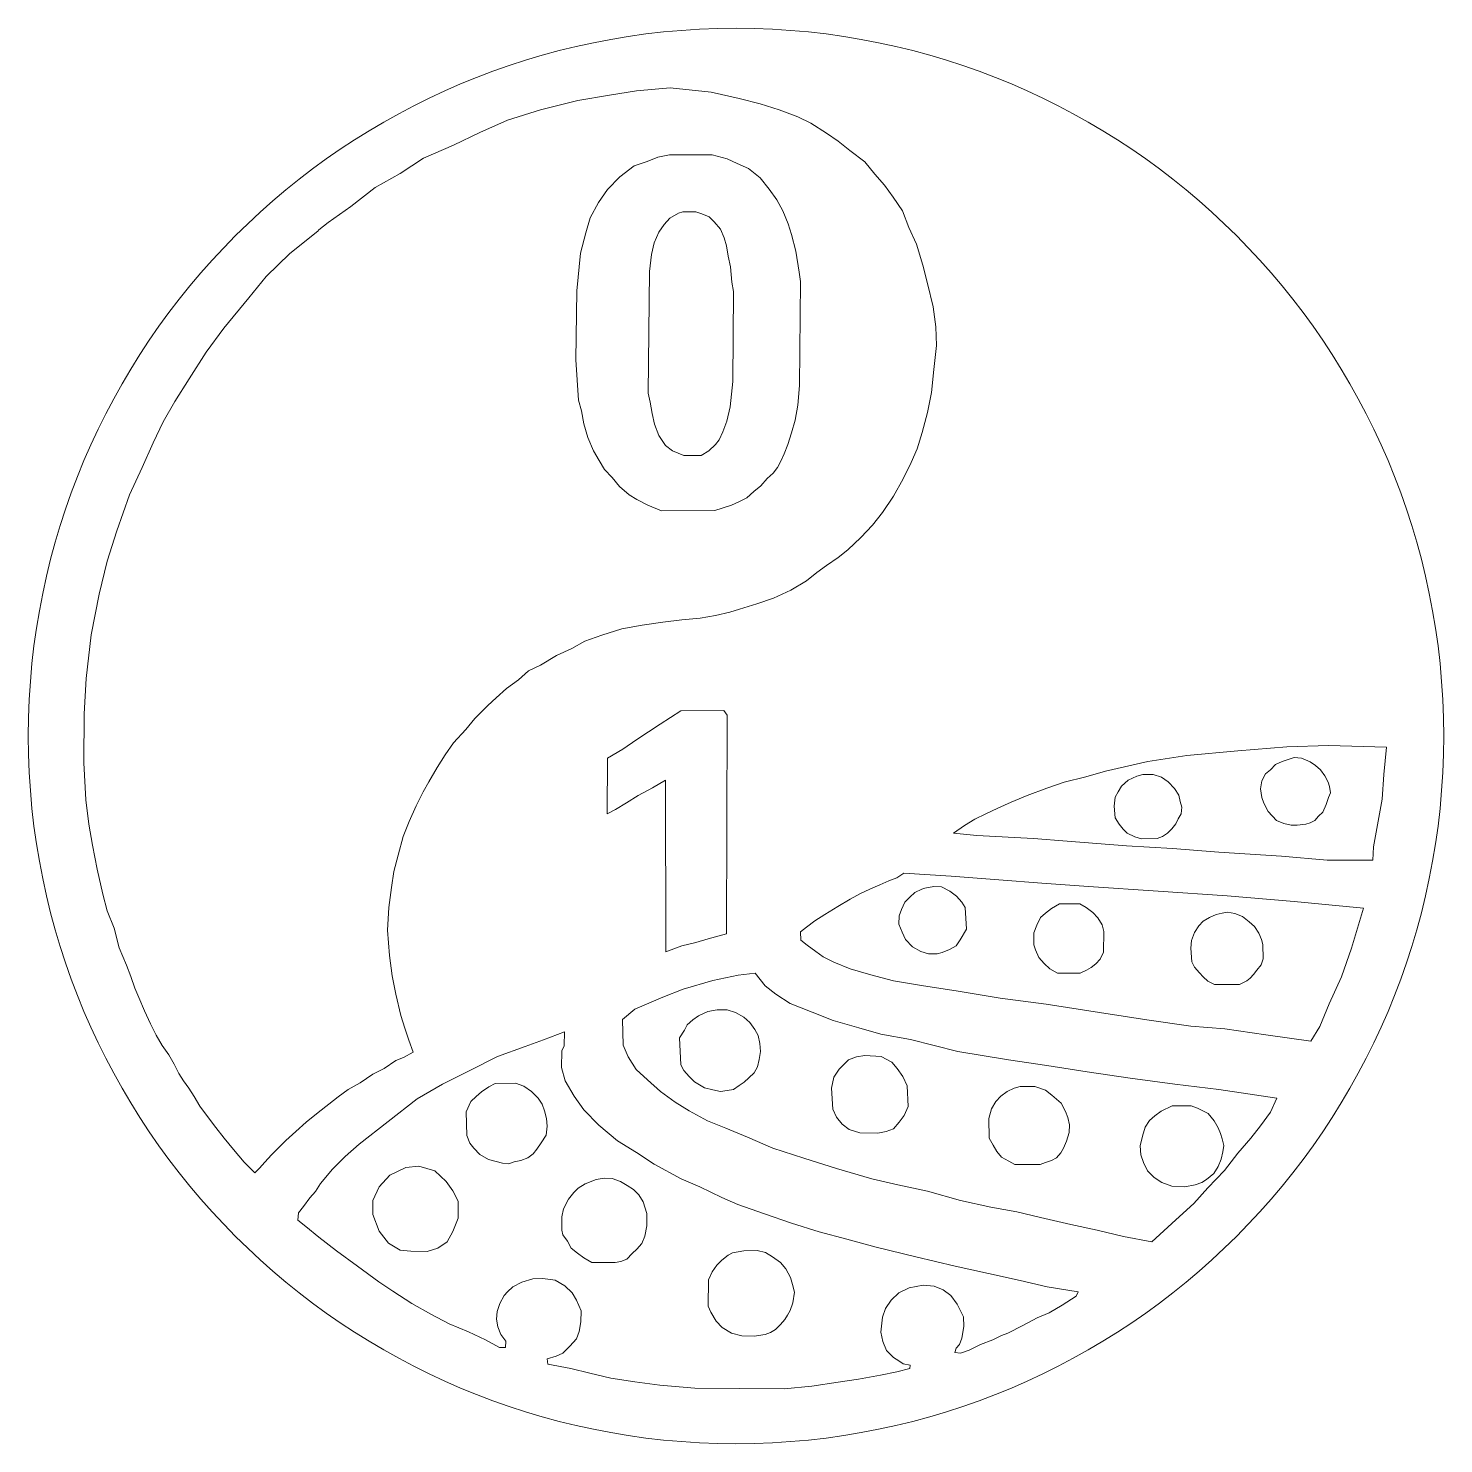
# Model space of a CAD drawing. Units: millimetres at full size, sheet at 4:1. Extents: x -10.03 to -3.82, y -3.78 to 2.43.
import ezdxf

# ---------------------------------------------------------------- set-up
doc = ezdxf.new("R2010")
doc.units = ezdxf.units.MM
doc.header["$LTSCALE"] = 0.25
doc.layers.add('0-2_ADD_LINE', color=7, linetype='Continuous', lineweight=18)

msp = doc.modelspace()

# ---------------------------------------------------------------- linework, layer by layer
at = {"layer": '0-2_ADD_LINE', "color": 1}
for points in [[(-8.7106, 1.5762), (-8.6111, 1.6468), (-8.5052, 1.7303), (-8.3961, 1.7912), (-8.2934, 1.8586), (-8.1618, 1.9164), (-8.0463, 1.9709), (-7.9243, 2.0255), (-7.7799, 2.0704), (-7.6162, 2.1121), (-7.4782, 2.1346), (-7.3595, 2.1539), (-7.2119, 2.1667), (-7.0322, 2.1474), (-6.909, 2.1197), (-6.8174, 2.0968), (-6.7337, 2.0705), (-6.6524, 2.0395), (-6.5951, 2.012), (-6.5264, 1.9685), (-6.4748, 1.933), (-6.4244, 1.8917), (-6.358, 1.8425), (-6.3144, 1.7886), (-6.2721, 1.7405), (-6.2343, 1.6878), (-6.193, 1.6283), (-6.1655, 1.5549), (-6.1311, 1.4816), (-6.1037, 1.39), (-6.083, 1.3098), (-6.0578, 1.2067), (-6.0464, 1.1196), (-6.0441, 1.0371), (-6.0555, 0.9317), (-6.0661, 0.8305), (-6.0831, 0.744), (-6.1067, 0.6562), (-6.129, 0.5841), (-6.1552, 0.5238)], [(-8.7566, 1.5392), (-8.752, 1.5449), (-8.7106, 1.5762)], [(-9.3218, -2.2196), (-9.3451, -2.1877), (-9.3653, -2.1543), (-9.3863, -2.1146), (-9.4104, -2.0734), (-9.4387, -2.0327), (-9.4651, -1.9874), (-9.4896, -1.9364), (-9.5171, -1.8799), (-9.5421, -1.8218), (-9.5594, -1.78), (-9.5762, -1.7301), (-9.5961, -1.6802), (-9.6271, -1.6043), (-9.6496, -1.5177), (-9.6801, -1.4423), (-9.6995, -1.3679), (-9.7246, -1.2586), (-9.7443, -1.1532), (-9.7601, -1.0616), (-9.7739, -0.9552), (-9.7821, -0.792), (-9.7804, -0.5773), (-9.7724, -0.4229), (-9.7506, -0.2313), (-9.7151, -0.0538), (-9.6796, 0.0916), (-9.6374, 0.2252), (-9.5816, 0.3824), (-9.5267, 0.5019), (-9.4791, 0.6108), (-9.4341, 0.7021), (-9.3828, 0.7922), (-9.3202, 0.891), (-9.2467, 1.0087), (-9.1681, 1.1136), (-9.0591, 1.2467), (-8.9825, 1.3395), (-8.8796, 1.4404), (-8.7566, 1.5392)], [(-6.1552, 0.5238), (-6.1906, 0.453), (-6.2326, 0.377), (-6.2798, 0.3049), (-6.3243, 0.2498), (-6.3755, 0.1961), (-6.4331, 0.141), (-6.4749, 0.1074), (-6.5263, 0.0719), (-6.5679, 0.0425), (-6.6132, 0.0058), (-6.6829, -0.0358), (-6.7588, -0.07), (-6.8322, -0.0957), (-6.9081, -0.119), (-6.9497, -0.1324), (-7.0133, -0.1471), (-7.0794, -0.1581), (-7.1601, -0.1655), (-7.2433, -0.1753), (-7.3339, -0.1887), (-7.4232, -0.2046), (-7.5113, -0.2328), (-7.5859, -0.2585), (-7.6434, -0.2915), (-7.7107, -0.3221), (-7.7805, -0.3649), (-7.8322, -0.3896), (-7.877, -0.4288), (-7.9288, -0.4666), (-7.975, -0.5072), (-8.0114, -0.5408), (-8.0674, -0.5982), (-8.108, -0.6472), (-8.1612, -0.7046), (-8.1976, -0.7578), (-8.2326, -0.8138), (-8.2704, -0.8754), (-8.2942, -0.9202), (-8.325, -0.9818)], [(-8.325, -0.9818), (-8.3558, -1.0504), (-8.3824, -1.1162), (-8.4036, -1.1975), (-8.4236, -1.2692), (-8.433, -1.3396), (-8.4447, -1.4266), (-8.4506, -1.5265), (-8.4424, -1.6369), (-8.4306, -1.7262), (-8.4142, -1.8073), (-8.393, -1.9001), (-8.3749, -1.9558), (-8.3579, -2.0087), (-8.338, -2.0615), (-8.3809, -2.0845), (-8.4148, -2.0984), (-8.4656, -2.1333), (-8.5155, -2.1582), (-8.5703, -2.1951), (-8.6232, -2.2251), (-8.6671, -2.257), (-8.7089, -2.2899), (-8.7548, -2.3258), (-8.8077, -2.3686), (-8.8525, -2.4085), (-8.8964, -2.4484), (-8.9312, -2.4834), (-8.96, -2.5114), (-8.9888, -2.5433), (-9.0121, -2.5705), (-9.0331, -2.5899), (-9.0798, -2.5433), (-9.1265, -2.488), (-9.167, -2.4382), (-9.2035, -2.3916), (-9.244, -2.3379), (-9.2735, -2.2982), (-9.2992, -2.2554), (-9.3218, -2.2196)]]:
    msp.add_lwpolyline(points, dxfattribs=at)
at = {"layer": '0-2_ADD_LINE'}
for points in [[(-7.5483, 0.5757), (-7.5729, 0.6334), (-7.5907, 0.694), (-7.6005, 0.7505), (-7.6132, 0.7975), (-7.6249, 0.9737), (-7.6213, 1.2767), (-7.6046, 1.4421), (-7.5819, 1.5316), (-7.5621, 1.5968), (-7.5257, 1.6636), (-7.4863, 1.7213), (-7.4317, 1.7774), (-7.3695, 1.8244), (-7.3119, 1.8447), (-7.2652, 1.863), (-7.2149, 1.8733)], [(-7.2149, 1.8733), (-7.0269, 1.8733), (-6.9623, 1.8557), (-6.9182, 1.8351), (-6.8683, 1.8131), (-6.8168, 1.772), (-6.7772, 1.7221), (-6.7434, 1.6765), (-6.717, 1.628), (-6.6935, 1.5708), (-6.6802, 1.5238), (-6.6612, 1.4503), (-6.6465, 1.3593), (-6.6406, 1.3186), (-6.6445, 0.8624), (-6.6524, 0.7752), (-6.6635, 0.7093), (-6.6789, 0.6545), (-6.6955, 0.6031), (-6.7115, 0.5625), (-6.7245, 0.5336), (-6.7412, 0.5024), (-6.7593, 0.4778), (-6.7868, 0.4539), (-6.8143, 0.422), (-6.844, 0.3967), (-6.8752, 0.3699), (-6.907, 0.3539), (-6.9432, 0.3373), (-6.9831, 0.3243), (-7.0164, 0.3141), (-7.2496, 0.3119), (-7.309, 0.3366), (-7.3575, 0.3619), (-7.3908, 0.3822), (-7.4339, 0.4189), (-7.4654, 0.4578), (-7.4995, 0.4933), (-7.5231, 0.5328), (-7.5483, 0.5757)], [(-6.1863, -1.2764), (-5.9791, -1.2901), (-5.7707, -1.306), (-5.5817, -1.3208), (-5.3767, -1.3356), (-5.0715, -1.355), (-4.7687, -1.3755), (-4.4749, -1.4005), (-4.172, -1.4301), (-4.2244, -1.6055), (-4.2676, -1.7307), (-4.3223, -1.8492), (-4.3633, -1.9494), (-4.402, -2.0131), (-4.6001, -1.9858), (-4.78, -1.9585), (-4.9281, -1.9471), (-5.1217, -1.9198), (-5.3289, -1.8879), (-5.5635, -1.8514), (-5.7639, -1.8241), (-5.9483, -1.7945), (-6.11, -1.7695), (-6.2323, -1.7492), (-6.3313, -1.7222), (-6.4227, -1.6966), (-6.4933, -1.6668), (-6.5404, -1.6426), (-6.5723, -1.6198), (-6.6103, -1.5928), (-6.6387, -1.5706), (-6.6394, -1.5332), (-6.6145, -1.5131), (-6.5771, -1.4854), (-6.5328, -1.4571), (-6.476, -1.4231), (-6.422, -1.3906), (-6.377, -1.365), (-6.3361, -1.3471), (-6.2927, -1.327)], [(-6.2927, -1.327), (-6.2529, -1.3103), (-6.217, -1.2962), (-6.1863, -1.2764)], [(-7.4199, -1.9185), (-7.3663, -1.8734), (-7.244, -1.8198), (-7.1539, -1.7854), (-7.0251, -1.7468), (-6.9136, -1.7232), (-6.8385, -1.7146), (-6.7956, -1.7704), (-6.7484, -1.8069), (-6.6861, -1.8477), (-6.5896, -1.8863), (-6.4973, -1.9228), (-6.3836, -1.9549), (-6.2871, -1.9828), (-6.1583, -2.0064), (-5.9508, -2.0578), (-5.7278, -2.0956), (-5.5601, -2.12), (-5.3825, -2.147), (-5.195, -2.175), (-4.9985, -2.202), (-4.8056, -2.2254), (-4.5514, -2.2633), (-4.5785, -2.3246), (-4.6235, -2.3841), (-4.665, -2.4382), (-4.7227, -2.5049), (-4.7804, -2.5806), (-4.8543, -2.6563), (-4.9156, -2.7248), (-4.9949, -2.7969), (-5.0995, -2.8925), (-5.2239, -2.869), (-5.3393, -2.842), (-5.4546, -2.8167), (-5.588, -2.7861), (-5.6908, -2.7609), (-5.8062, -2.741), (-5.9378, -2.7122), (-6.0838, -2.6707)], [(-6.0838, -2.6707), (-6.2136, -2.6437), (-6.3272, -2.6166), (-6.4822, -2.5716), (-6.6256, -2.5266), (-6.761, -2.4828), (-6.873, -2.434), (-6.9679, -2.3952), (-7.0477, -2.363), (-7.1285, -2.3184), (-7.1896, -2.2801), (-7.2541, -2.2338), (-7.3105, -2.1821), (-7.3601, -2.1378), (-7.3951, -2.0814), (-7.4172, -2.031), (-7.4199, -1.9185)], [(-8.6921, -2.5749), (-8.6366, -2.5186), (-8.5751, -2.4647), (-8.3205, -2.2656), (-8.2096, -2.2018), (-8.0925, -2.1425), (-7.9694, -2.0802), (-7.8478, -2.0361), (-7.7666, -2.0071), (-7.6744, -1.9723)], [(-7.6744, -1.9723), (-7.676, -2.0331), (-7.6869, -2.0549), (-7.6885, -2.1282), (-7.6713, -2.1874), (-7.6323, -2.2544), (-7.5902, -2.3137), (-7.5248, -2.3807), (-7.4422, -2.4508), (-7.3596, -2.5007), (-7.2816, -2.5522), (-7.1632, -2.6161), (-7.0821, -2.6519), (-6.9855, -2.6987), (-6.9149, -2.7292), (-6.7981, -2.7708), (-6.6793, -2.8111), (-6.5586, -2.8493), (-6.4364, -2.8815), (-6.309, -2.9157), (-6.1338, -2.9593), (-5.962, -2.9996), (-5.8158, -3.0318), (-5.6775, -3.0627), (-5.5581, -3.0909), (-5.4226, -3.1123), (-5.432, -3.1311), (-5.4923, -3.1714), (-5.5501, -3.2049), (-5.6024, -3.2264), (-5.6655, -3.26), (-5.7312, -3.2935), (-5.7589, -3.3035), (-5.7974, -3.3234), (-5.8503, -3.3427), (-5.9011, -3.3681), (-5.9389, -3.3818), (-5.9636, -3.3784), (-5.9581, -3.3591), (-5.9423, -3.3433)], [(-7.6227, -3.319), (-7.6103, -3.2866), (-7.6034, -3.2441), (-7.6018, -3.1954), (-7.6227, -3.1482), (-7.642, -3.1173), (-7.6737, -3.0864), (-7.7162, -3.0609), (-7.7703, -3.0532), (-7.8136, -3.0555), (-7.8616, -3.0694), (-7.9017, -3.0903), (-7.9249, -3.1127), (-7.9388, -3.1289), (-7.9582, -3.1637), (-7.9698, -3.1992), (-7.9729, -3.2317), (-7.9674, -3.2657), (-7.9535, -3.2997), (-7.9319, -3.3291), (-7.9342, -3.3569), (-7.9597, -3.3561), (-8.0208, -3.3221), (-8.0958, -3.2881), (-8.1801, -3.2524), (-8.2615, -3.2096), (-8.3443, -3.1637), (-8.4276, -3.1095), (-8.489, -3.0686), (-8.5832, -3.0003), (-8.6751, -2.933), (-8.7515, -2.872), (-8.8085, -2.8262), (-8.8443, -2.7979), (-8.8414, -2.7656), (-8.8199, -2.7384), (-8.7913, -2.6999), (-8.7669, -2.6717), (-8.7453, -2.6379), (-8.6921, -2.5749)], [(-5.9423, -3.3433), (-5.932, -3.3152), (-5.9245, -3.2637), (-5.9252, -3.2218), (-5.9526, -3.1661), (-5.9815, -3.1283), (-6.0145, -3.1036), (-6.0536, -3.0878), (-6.1017, -3.0823), (-6.1642, -3.094), (-6.2082, -3.1167), (-6.2432, -3.149), (-6.2672, -3.1854), (-6.281, -3.2231), (-6.2871, -3.2898), (-6.2789, -3.3303), (-6.2631, -3.3694), (-6.2322, -3.3997), (-6.2082, -3.4141), (-6.1896, -3.4285), (-6.1594, -3.4333), (-6.1614, -3.4484), (-6.2178, -3.4629), (-6.2899, -3.478), (-6.3861, -3.4945), (-6.4754, -3.5082), (-6.5907, -3.5254), (-6.7116, -3.5377), (-7.1032, -3.535), (-7.257, -3.5212), (-7.3661, -3.5069), (-7.472, -3.4906), (-7.564, -3.4682), (-7.6474, -3.4489), (-7.7479, -3.4288), (-7.7502, -3.4064), (-7.7116, -3.394), (-7.6815, -3.3809), (-7.6521, -3.3507), (-7.6227, -3.319)]]:
    msp.add_lwpolyline(points, dxfattribs=at)
for points in [[(-7.1559, 1.6228), (-7.099, 1.6238), (-7.0723, 1.6146), (-7.0402, 1.601), (-7.0183, 1.5796), (-6.9911, 1.547), (-6.9741, 1.5091), (-6.9644, 1.4736), (-6.9576, 1.4294), (-6.9474, 1.3817), (-6.9405, 1.3156), (-6.9337, 1.2738), (-6.9363, 0.8799), (-6.9487, 0.7689), (-6.9636, 0.7052), (-6.9803, 0.6588), (-6.9969, 0.6241), (-7.0128, 0.6038), (-7.0425, 0.5748), (-7.0758, 0.5553), (-7.1519, 0.5546), (-7.2018, 0.5748), (-7.2315, 0.5987), (-7.2612, 0.6422), (-7.2808, 0.6929), (-7.2909, 0.7385), (-7.2989, 0.7885), (-7.3076, 0.8276), (-7.3018, 1.362), (-7.2935, 1.4359), (-7.2816, 1.4876), (-7.261, 1.5337), (-7.2386, 1.5673), (-7.2124, 1.596), (-7.1744, 1.6178)], [(-7.1647, -0.564), (-6.9758, -0.5632), (-6.961, -0.583), (-6.9643, -1.5431), (-7.045, -1.5646), (-7.0995, -1.5798), (-7.1597, -1.595), (-7.2305, -1.6207), (-7.2323, -0.869), (-7.2897, -0.9026), (-7.3516, -0.9362), (-7.4036, -0.9676), (-7.452, -0.9977), (-7.4875, -1.017), (-7.487, -0.7721), (-7.4198, -0.7326), (-7.3583, -0.6909), (-7.2547, -0.6232)], [(-4.0702, -0.7238), (-4.0827, -0.8438), (-4.0902, -0.9514), (-4.1077, -1.049), (-4.1278, -1.1615), (-4.1303, -1.2191), (-4.3304, -1.2191), (-4.5305, -1.2016), (-4.8057, -1.1841), (-5.0083, -1.169), (-5.2109, -1.1565), (-5.4711, -1.1365), (-5.6187, -1.124), (-5.8663, -1.1115), (-5.9689, -1.1015), (-5.9208, -1.0679), (-5.8752, -1.0395), (-5.8275, -1.0161), (-5.775, -0.9915), (-5.7166, -0.9652), (-5.6456, -0.936), (-5.5601, -0.9032), (-5.4846, -0.8769), (-5.3893, -0.8539), (-5.3022, -0.8292), (-5.1173, -0.7873), (-4.9465, -0.761), (-4.723, -0.7397), (-4.5078, -0.7232), (-4.3244, -0.7167)], [(-4.5011, -0.7777), (-4.4754, -0.7698), (-4.4436, -0.7723), (-4.4046, -0.7876), (-4.3815, -0.805), (-4.3604, -0.8232), (-4.3405, -0.8501), (-4.3268, -0.8778), (-4.3198, -0.8964), (-4.3165, -0.9238), (-4.3252, -0.9445), (-4.3347, -0.9755), (-4.3504, -1.0086), (-4.3686, -1.0264), (-4.3852, -1.045), (-4.4051, -1.0562), (-4.4237, -1.062), (-4.463, -1.0661), (-4.4887, -1.0661), (-4.5205, -1.0583), (-4.5532, -1.0455), (-4.5897, -1.0065), (-4.6091, -0.9701), (-4.6166, -0.9445), (-4.6228, -0.9064), (-4.6174, -0.8712), (-4.6008, -0.841), (-4.5797, -0.8228), (-4.5574, -0.8004), (-4.528, -0.7863)], [(-5.1657, -0.8506), (-5.1393, -0.8445), (-5.093, -0.844), (-5.0578, -0.8552), (-5.0283, -0.8761), (-5.0008, -0.9046), (-4.9815, -0.9346), (-4.9749, -0.9626), (-4.9678, -0.9865), (-4.9708, -1.0161), (-4.9835, -1.0379), (-4.9942, -1.0603), (-5.0125, -1.0827), (-5.0304, -1.1011), (-5.0528, -1.1163), (-5.0757, -1.125), (-5.1454, -1.126), (-5.1739, -1.1168), (-5.207, -1.1006), (-5.2258, -1.0838), (-5.2431, -1.0619), (-5.2609, -1.0339), (-5.264, -0.9825), (-5.2599, -0.9433), (-5.2477, -0.9204), (-5.2319, -0.8944), (-5.2029, -0.8685)], [(-6.0943, -1.3418), (-6.0549, -1.3346), (-6.0213, -1.337), (-5.9858, -1.3552), (-5.9561, -1.3768), (-5.9321, -1.4032), (-5.9177, -1.4272), (-5.9119, -1.5222), (-5.9393, -1.5683), (-5.957, -1.5946), (-5.9868, -1.6105), (-6.0189, -1.6249), (-6.0405, -1.6306), (-6.0784, -1.6306), (-6.112, -1.6196), (-6.1494, -1.5994), (-6.1797, -1.5673), (-6.195, -1.5347), (-6.2089, -1.4996), (-6.207, -1.4637), (-6.1979, -1.4358), (-6.183, -1.4042), (-6.16, -1.3816), (-6.1384, -1.3615), (-6.1082, -1.3461)], [(-5.5051, -1.4115), (-5.4151, -1.4111), (-5.3877, -1.427), (-5.3582, -1.4486), (-5.3357, -1.472), (-5.3167, -1.5028), (-5.3097, -1.5328), (-5.3114, -1.6233), (-5.3264, -1.6542), (-5.3454, -1.674), (-5.3652, -1.6895), (-5.3864, -1.7023), (-5.4142, -1.7155), (-5.5139, -1.7155), (-5.5461, -1.6961), (-5.5713, -1.6727), (-5.5951, -1.6467), (-5.6092, -1.6123), (-5.6163, -1.5911), (-5.6163, -1.5381), (-5.6044, -1.505), (-5.5876, -1.4715), (-5.566, -1.4521), (-5.5395, -1.4309)], [(-4.7907, -1.4523), (-4.7674, -1.448), (-4.735, -1.4533), (-4.7027, -1.4661), (-4.6727, -1.4899), (-4.6494, -1.5108), (-4.6304, -1.5398), (-4.618, -1.5674), (-4.6128, -1.5893), (-4.6119, -1.6516), (-4.6195, -1.6782), (-4.6394, -1.702), (-4.6542, -1.7215), (-4.6689, -1.7363), (-4.6837, -1.7486), (-4.7155, -1.7648), (-4.8245, -1.7643), (-4.8544, -1.7496), (-4.8739, -1.7315), (-4.8901, -1.7139), (-4.9124, -1.6892), (-4.9243, -1.6649), (-4.9291, -1.6055), (-4.9258, -1.5717), (-4.9129, -1.536), (-4.8939, -1.508), (-4.8739, -1.487), (-4.8468, -1.4713), (-4.8178, -1.4571)], [(-7.0457, -1.8825), (-7.0048, -1.8763), (-6.9611, -1.8763), (-6.9253, -1.8876), (-6.8889, -1.9075), (-6.8616, -1.9308), (-6.84, -1.9621), (-6.8252, -1.9876), (-6.819, -2.0234), (-6.815, -2.0581), (-6.8207, -2.0933), (-6.8281, -2.1252), (-6.8429, -2.1513), (-6.8662, -2.1735), (-6.8866, -2.1928), (-6.9088, -2.2081), (-6.9338, -2.2246), (-6.9622, -2.2297), (-6.9906, -2.2331), (-7.0241, -2.2258), (-7.0611, -2.2178), (-7.1054, -2.1911), (-7.1276, -2.1678), (-7.1514, -2.1416), (-7.1651, -2.1172), (-7.1708, -1.999), (-7.1492, -1.9655), (-7.1372, -1.941), (-7.1128, -1.9189), (-7.0872, -1.9013)], [(-6.3578, -2.0762), (-6.286, -2.0804), (-6.2397, -2.1049), (-6.216, -2.1327), (-6.1907, -2.1682), (-6.1722, -2.2087), (-6.168, -2.2998), (-6.1857, -2.3386), (-6.2076, -2.3689), (-6.2329, -2.3968), (-6.265, -2.4094), (-6.3012, -2.417), (-6.3805, -2.4153), (-6.4261, -2.4002), (-6.4581, -2.3774), (-6.4826, -2.347), (-6.4986, -2.3107), (-6.5045, -2.2188), (-6.4944, -2.1715), (-6.4699, -2.1361), (-6.4303, -2.0956), (-6.394, -2.0813)], [(-7.9784, -2.199), (-7.8892, -2.1977), (-7.8537, -2.2107), (-7.8194, -2.2333), (-7.791, -2.263), (-7.7723, -2.2895), (-7.7632, -2.3179), (-7.7535, -2.3515), (-7.7503, -2.3851), (-7.7555, -2.4252), (-7.7774, -2.4595), (-7.7962, -2.4872), (-7.8117, -2.5066), (-7.8356, -2.5241), (-7.8666, -2.5364), (-7.895, -2.5428), (-7.9183, -2.5506), (-7.9467, -2.548), (-8.0075, -2.5325), (-8.0456, -2.5105), (-8.0721, -2.4821), (-8.0902, -2.4601), (-8.1038, -2.4271), (-8.1064, -2.3225), (-8.0863, -2.2772), (-8.0624, -2.2559), (-8.0391, -2.2346), (-8.0068, -2.2139)], [(-5.6774, -2.2119), (-5.6126, -2.2114), (-5.5651, -2.2286), (-5.5374, -2.2495), (-5.4971, -2.2856), (-5.4783, -2.3222), (-5.4679, -2.3483), (-5.4606, -2.3802), (-5.4616, -2.4136), (-5.4742, -2.4512), (-5.4872, -2.4826), (-5.4982, -2.5024), (-5.517, -2.5244), (-5.5395, -2.5369), (-5.5656, -2.5458), (-5.5896, -2.5536), (-5.6999, -2.5536), (-5.726, -2.54), (-5.7584, -2.5223), (-5.7793, -2.4972), (-5.7955, -2.4695), (-5.8122, -2.4381), (-5.8143, -2.3519), (-5.8033, -2.3096), (-5.7829, -2.2783), (-5.761, -2.2537), (-5.7338, -2.2333), (-5.703, -2.2197)], [(-5.01, -2.2964), (-4.9277, -2.2964), (-4.8996, -2.3069), (-4.8525, -2.331), (-4.8259, -2.3626), (-4.8089, -2.3927), (-4.7983, -2.4182), (-4.7918, -2.4418), (-4.7838, -2.4704), (-4.7883, -2.498), (-4.7953, -2.5311), (-4.8089, -2.5627), (-4.8274, -2.5928), (-4.86, -2.6193), (-4.8796, -2.6329), (-4.9102, -2.6434), (-4.9553, -2.6514), (-5.0115, -2.6489), (-5.0551, -2.6324), (-5.0897, -2.6113), (-5.1183, -2.5817), (-5.1363, -2.5451), (-5.1474, -2.512), (-5.1509, -2.4724), (-5.1409, -2.4293), (-5.1283, -2.3897), (-5.1093, -2.3611), (-5.0857, -2.341), (-5.0586, -2.3194)], [(-8.3132, -2.561), (-8.243, -2.5822), (-8.194, -2.629), (-8.1643, -2.6695), (-8.1409, -2.7141), (-8.1409, -2.7886), (-8.1643, -2.8482), (-8.1898, -2.8928), (-8.2302, -2.9205), (-8.277, -2.9354), (-8.3493, -2.9332), (-8.3961, -2.929), (-8.4472, -2.8992), (-8.4876, -2.846), (-8.5153, -2.7737), (-8.5153, -2.712), (-8.4876, -2.6524), (-8.4408, -2.6014), (-8.3706, -2.5674)], [(-7.5365, -2.6202), (-7.5016, -2.6136), (-7.4652, -2.6152), (-7.4293, -2.6288), (-7.4005, -2.6465), (-7.3727, -2.6632), (-7.3489, -2.687), (-7.3302, -2.7183), (-7.3135, -2.7694), (-7.314, -2.8235), (-7.3226, -2.8675), (-7.3353, -2.9004), (-7.357, -2.9251), (-7.3783, -2.9444), (-7.402, -2.9686), (-7.4278, -2.9787), (-7.4531, -2.9843), (-7.5557, -2.9838), (-7.5896, -2.9626), (-7.6174, -2.9428), (-7.6458, -2.9201), (-7.6624, -2.8902), (-7.6827, -2.8624), (-7.6872, -2.8412), (-7.6862, -2.7841), (-7.6791, -2.7482), (-7.6579, -2.7057), (-7.6341, -2.6774), (-7.6144, -2.6581), (-7.5836, -2.6394)], [(-6.9384, -2.9415), (-6.8889, -2.9328), (-6.8301, -2.9312), (-6.7942, -2.9399), (-6.7626, -2.959), (-6.7283, -2.9829), (-6.7049, -3.0117), (-6.6832, -3.0498), (-6.675, -3.0803), (-6.6663, -3.113), (-6.6744, -3.1603), (-6.6848, -3.1935), (-6.6973, -3.2148), (-6.7093, -3.2333), (-6.7278, -3.2556), (-6.7501, -3.2768), (-6.7719, -3.291), (-6.7947, -3.2997), (-6.8437, -3.3073), (-6.8971, -3.3057), (-6.9428, -3.2931), (-6.9841, -3.2692), (-7.0097, -3.2414), (-7.0337, -3.2012), (-7.0451, -3.175), (-7.044, -3.0602), (-7.0271, -3.0243), (-7.0065, -2.9954), (-6.9847, -2.9731), (-6.9569, -2.9508)]]:
    msp.add_lwpolyline(points, close=True, dxfattribs=at)
at = {"layer": '0-2_ADD_LINE', "color": 1}
msp.add_circle((-6.9229, -0.675), 3.1031, dxfattribs=at)

doc.saveas('drawing.dxf')
